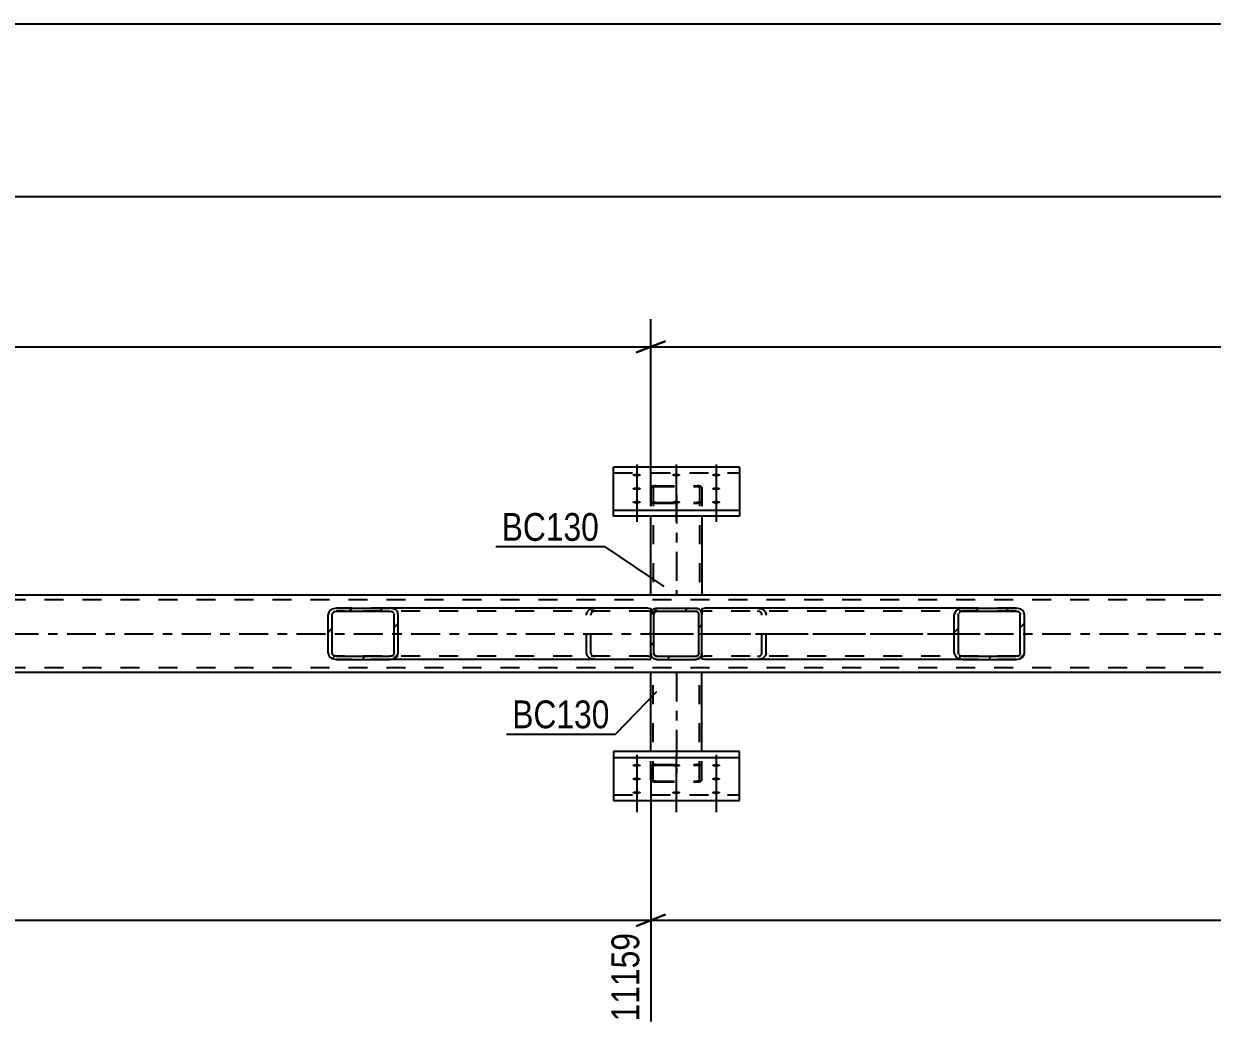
# Model space of a CAD drawing. Header units: millimetres. Extents: x 0 to 1189, y 0 to 841.
# Drawn here: x 379.7 to 502.4, y 313.6 to 417.1 of the extents above; entities that cross this region are included whole.
import ezdxf

# ---------------------------------------------------------------- set-up
doc = ezdxf.new("R2010")
doc.units = ezdxf.units.MM
doc.linetypes.add('DXK_LINE_DOT2', pattern=[3.9198, 1.9599, -1.9599])
doc.linetypes.add('DXK_LINE_DOT3', pattern=[5.9187, 2.979, -0.9799, 0.9799, -0.9799])
doc.styles.add('Arial Narrow', font='ARIALN.TTF', dxfattribs={"height": 0.2})

# ---------------------------------------------------------------- blocks, each defined once
blk = doc.blocks.new('Part-717048581-6016 - 5937')
at = {"linetype": 'Continuous'}
h = blk.add_hatch(dxfattribs=at)
h.set_pattern_fill('', scale=0.7, style=0, pattern_type=0)
h.set_pattern_definition([(45, (482.468, 351.5972), (-1.57154, 1.57154), [])])
h.paths.add_polyline_path([(482.13, 351.55), (482.47, 351.6), (482.75, 351.74), (482.94, 351.94), (483.01, 352.19), (483.01, 356.19), (482.94, 356.43), (482.75, 356.64), (482.47, 356.78), (482.13, 356.83), (476.64, 356.83), (476.3, 356.78), (476.02, 356.64), (475.83, 356.43), (475.76, 356.19), (475.76, 352.19), (475.83, 351.94), (476.02, 351.74), (476.3, 351.6), (476.64, 351.55)])
h.paths.add_polyline_path([(476.47, 351.89), (476.33, 351.96), (476.23, 352.07), (476.2, 352.19), (476.2, 356.19), (476.23, 356.31), (476.33, 356.41), (476.47, 356.48), (476.64, 356.51), (482.13, 356.51), (482.3, 356.48), (482.44, 356.41), (482.54, 356.31), (482.57, 356.19), (482.57, 352.19), (482.54, 352.07), (482.44, 351.96), (482.3, 351.89), (482.13, 351.87), (476.64, 351.87)])
at = {"color": 2, "linetype": 'Continuous'}
for p, q in [((449.71, 356.79), (449.97, 356.83)), ((449.71, 356.79), (449.71, 356.19)), ((476.64, 356.83), (449.97, 356.83)), ((475.83, 356.43), (475.76, 356.19)), ((475.76, 352.19), (475.76, 356.19)), ((476.2, 356.19), (476.23, 356.31)), ((476.2, 352.19), (476.2, 356.19)), ((476.64, 356.83), (476.3, 356.78)), ((476.47, 356.48), (476.64, 356.51)), ((476.64, 356.83), (482.13, 356.83)), ((476.64, 356.51), (482.13, 356.51)), ((482.47, 356.78), (482.13, 356.83)), ((482.13, 356.51), (482.3, 356.48)), ((482.54, 356.31), (482.57, 356.19)), ((482.57, 352.19), (482.57, 356.19)), ((483.01, 356.19), (482.94, 356.43)), ((483.01, 352.19), (483.01, 356.19)), ((449.71, 351.6), (449.71, 352.19)), ((475.76, 352.19), (475.83, 351.94)), ((476.23, 352.07), (476.2, 352.19)), ((482.57, 352.19), (482.54, 352.07)), ((482.94, 351.94), (483.01, 352.19)), ((449.71, 351.59), (449.71, 351.6)), ((449.97, 351.55), (449.71, 351.59)), ((476.64, 351.55), (449.97, 351.55)), ((476.3, 351.6), (476.64, 351.55)), ((476.64, 351.87), (476.47, 351.89)), ((476.64, 351.87), (482.13, 351.87)), ((476.64, 351.55), (482.13, 351.55)), ((482.3, 351.89), (482.13, 351.87)), ((482.13, 351.55), (482.47, 351.6))]:
    blk.add_line(p, q, dxfattribs=at)
at = {"color": 7, "linetype": 'DXK_LINE_DOT2'}
for p, q in [((449.71, 356.79), (449.71, 356.44)), ((449.8, 356.48), (449.71, 356.44)), ((449.71, 351.74), (449.71, 356.19)), ((449.97, 356.51), (449.8, 356.48)), ((482.13, 356.51), (449.97, 356.51)), ((455.46, 356.83), (455.8, 356.78)), ((455.63, 356.48), (455.46, 356.51)), ((455.9, 356.19), (455.87, 356.31)), ((455.9, 352.19), (455.9, 356.19)), ((456.27, 356.43), (456.34, 356.19)), ((456.34, 352.19), (456.34, 356.19)), ((482.13, 356.83), (476.64, 356.83)), ((455.87, 352.07), (455.9, 352.19)), ((456.34, 352.19), (456.27, 351.94)), ((449.71, 351.94), (449.8, 351.89)), ((449.8, 351.89), (449.97, 351.87)), ((482.13, 351.87), (449.97, 351.87)), ((455.46, 351.87), (455.63, 351.89)), ((455.8, 351.6), (455.46, 351.55)), ((482.13, 351.55), (476.64, 351.55))]:
    blk.add_line(p, q, dxfattribs=at)
at = {"color": 7, "linetype": 'DXK_LINE_DOT3'}
blk.add_line((445.86, 354.19), (479.39, 354.19), dxfattribs=at)
at = {"color": 7, "linetype": 'DXK_LINE_DOT2'}
for centre, radius, start, end in [((455.53, 356.1), 0.401, 32.4104, 75.4453), ((455.59, 356), 0.802, 32.4104, 75.4453), ((455.53, 352.28), 0.401, 284.5547, 327.5896), ((455.59, 352.37), 0.802, 284.5547, 327.5896)]:
    blk.add_arc(centre, radius, start, end, dxfattribs=at)
at = {"color": 2, "linetype": 'Continuous'}
for centre, radius, start, end in [((476.51, 356), 0.802, 104.5547, 147.5896), ((476.57, 356.1), 0.401, 104.5547, 147.5896), ((482.2, 356.1), 0.401, 32.4104, 75.4453), ((482.27, 356), 0.802, 32.4104, 75.4453), ((476.57, 352.28), 0.401, 212.4104, 255.4453), ((482.2, 352.28), 0.401, 284.5547, 327.5896), ((476.51, 352.37), 0.802, 212.4104, 255.4453), ((482.27, 352.37), 0.802, 284.5547, 327.5896)]:
    blk.add_arc(centre, radius, start, end, dxfattribs=at)
blk = doc.blocks.new('Part-717048581-6006 - 5937')
at = {"linetype": 'Continuous'}
h = blk.add_hatch(dxfattribs=at)
h.set_pattern_fill('', scale=0.7, style=0, pattern_type=0)
h.set_pattern_definition([(45, (449.3167, 351.5972), (-1.57154, 1.57154), [])])
h.paths.add_polyline_path([(449.07, 351.55), (449.32, 351.6), (449.52, 351.74), (449.66, 351.94), (449.71, 352.19), (449.71, 356.19), (449.66, 356.43), (449.52, 356.64), (449.32, 356.78), (449.07, 356.83), (445.07, 356.83), (444.83, 356.78), (444.62, 356.64), (444.48, 356.43), (444.43, 356.19), (444.43, 352.19), (444.48, 351.94), (444.62, 351.74), (444.83, 351.6), (445.07, 351.55)])
h.paths.add_polyline_path([(444.95, 351.89), (444.85, 351.96), (444.78, 352.07), (444.75, 352.19), (444.75, 356.19), (444.78, 356.31), (444.85, 356.41), (444.95, 356.48), (445.07, 356.51), (449.07, 356.51), (449.19, 356.48), (449.3, 356.41), (449.37, 356.31), (449.39, 356.19), (449.39, 352.19), (449.37, 352.07), (449.3, 351.96), (449.19, 351.89), (449.07, 351.87), (445.07, 351.87)])
at = {"color": 7, "linetype": 'DXK_LINE_DOT2'}
for p, q in [((444.43, 356.19), (444.48, 356.43)), ((444.43, 352.19), (444.43, 356.19)), ((444.78, 356.31), (444.75, 356.19)), ((444.75, 352.19), (444.75, 356.19)), ((444.83, 356.78), (445.07, 356.83)), ((445.07, 356.51), (444.95, 356.48)), ((445.07, 356.83), (449.07, 356.83)), ((445.07, 356.51), (449.07, 356.51)), ((449.07, 356.83), (449.32, 356.78)), ((449.19, 356.48), (449.07, 356.51)), ((449.39, 356.19), (449.37, 356.31)), ((449.39, 352.19), (449.39, 356.19)), ((449.66, 356.43), (449.71, 356.19)), ((449.71, 352.19), (449.71, 356.19)), ((444.48, 351.94), (444.43, 352.19)), ((444.75, 352.19), (444.78, 352.07)), ((449.37, 352.07), (449.39, 352.19)), ((449.71, 352.19), (449.66, 351.94)), ((445.07, 351.55), (444.83, 351.6)), ((444.95, 351.89), (445.07, 351.87)), ((445.07, 351.87), (449.07, 351.87)), ((445.07, 351.55), (449.07, 351.55)), ((449.07, 351.87), (449.19, 351.89)), ((449.32, 351.6), (449.07, 351.55))]:
    blk.add_line(p, q, dxfattribs=at)
at = {"color": 2, "linetype": 'Continuous'}
for p, q in [((444.48, 356.43), (444.43, 356.19)), ((444.43, 352.19), (444.43, 356.19)), ((444.75, 356.19), (444.78, 356.31)), ((444.75, 352.19), (444.75, 356.19)), ((445.07, 356.83), (444.83, 356.78)), ((444.95, 356.48), (445.07, 356.51)), ((445.07, 356.83), (449.07, 356.83)), ((445.07, 356.51), (449.07, 356.51)), ((449.32, 356.78), (449.07, 356.83)), ((449.07, 356.51), (449.19, 356.48)), ((449.37, 356.31), (449.39, 356.19)), ((449.39, 352.19), (449.39, 356.19)), ((449.71, 356.19), (449.66, 356.43)), ((449.71, 352.19), (449.71, 356.19)), ((444.43, 352.19), (444.48, 351.94)), ((444.78, 352.07), (444.75, 352.19)), ((449.39, 352.19), (449.37, 352.07)), ((449.66, 351.94), (449.71, 352.19)), ((444.83, 351.6), (445.07, 351.55)), ((445.07, 351.87), (444.95, 351.89)), ((445.07, 351.87), (449.07, 351.87)), ((445.07, 351.55), (449.07, 351.55)), ((449.19, 351.89), (449.07, 351.87)), ((449.07, 351.55), (449.32, 351.6))]:
    blk.add_line(p, q, dxfattribs=at)
at = {"color": 7, "linetype": 'DXK_LINE_DOT3'}
blk.add_line((447.07, 354.19), (447.07, 354.19), dxfattribs=at)
at = {"color": 7, "linetype": 'DXK_LINE_DOT2'}
for centre, radius, start, end in [((445.07, 356.19), 0.64, 112.5, 157.5), ((445.07, 356.19), 0.32, 112.5, 157.5), ((449.07, 356.19), 0.32, 22.5, 67.5), ((449.07, 356.19), 0.64, 22.5, 67.5), ((445.07, 352.19), 0.32, 202.5, 247.5), ((449.07, 352.19), 0.32, 292.5, 337.5), ((445.07, 352.19), 0.64, 202.5, 247.5), ((449.07, 352.19), 0.64, 292.5, 337.5)]:
    blk.add_arc(centre, radius, start, end, dxfattribs=at)
at = {"color": 2, "linetype": 'Continuous'}
for centre, radius, start, end in [((445.07, 356.19), 0.64, 112.5, 157.5), ((445.07, 356.19), 0.32, 112.5, 157.5), ((449.07, 356.19), 0.32, 22.5, 67.5), ((449.07, 356.19), 0.64, 22.5, 67.5), ((445.07, 352.19), 0.32, 202.5, 247.5), ((449.07, 352.19), 0.32, 292.5, 337.5), ((445.07, 352.19), 0.64, 202.5, 247.5), ((449.07, 352.19), 0.64, 292.5, 337.5)]:
    blk.add_arc(centre, radius, start, end, dxfattribs=at)
blk = doc.blocks.new('Part-717048581-5956 - 5937')
at = {"color": 7, "linetype": 'DXK_LINE_DOT2'}
for p, q in [((444.48, 369.36), (444.44, 369.3)), ((444.44, 369.3), (444.44, 366.34)), ((444.58, 369.42), (444.48, 369.36)), ((444.74, 369.45), (444.58, 369.42)), ((444.68, 369.3), (444.7, 369.33)), ((444.68, 369.3), (444.68, 358.19)), ((444.7, 369.33), (444.75, 369.36)), ((444.92, 369.46), (444.74, 369.45)), ((444.75, 369.36), (444.83, 369.38)), ((444.83, 369.38), (444.92, 369.38)), ((444.92, 369.46), (449.24, 369.46)), ((444.92, 369.38), (449.24, 369.38)), ((449.43, 369.45), (449.24, 369.46)), ((449.24, 369.38), (449.33, 369.38)), ((449.33, 369.38), (449.41, 369.36)), ((449.41, 369.36), (449.46, 369.33)), ((449.58, 369.42), (449.43, 369.45)), ((449.46, 369.33), (449.48, 369.3)), ((449.48, 369.3), (449.48, 358.19)), ((449.68, 369.36), (449.58, 369.42)), ((449.72, 369.3), (449.68, 369.36)), ((449.72, 369.3), (449.72, 366.34)), ((444.44, 367.82), (444.48, 367.76)), ((444.48, 367.76), (444.58, 367.71)), ((444.58, 367.71), (444.74, 367.67)), ((444.7, 367.79), (444.68, 367.82)), ((444.75, 367.77), (444.7, 367.79)), ((444.74, 367.67), (444.92, 367.66)), ((444.83, 367.75), (444.75, 367.77)), ((444.92, 367.74), (444.83, 367.75)), ((444.92, 367.74), (449.24, 367.74)), ((444.92, 367.66), (449.24, 367.66)), ((449.33, 367.75), (449.24, 367.74)), ((449.24, 367.66), (449.43, 367.67)), ((449.41, 367.77), (449.33, 367.75)), ((449.46, 367.79), (449.41, 367.77)), ((449.43, 367.67), (449.58, 367.71)), ((449.48, 367.82), (449.46, 367.79)), ((449.58, 367.71), (449.68, 367.76)), ((449.68, 367.76), (449.72, 367.82)), ((449.72, 358.19), (444.44, 358.19))]:
    blk.add_line(p, q, dxfattribs=at)
at = {"color": 7, "linetype": 'DXK_LINE_DOT3'}
blk.add_line((447.08, 368.56), (447.08, 358.19), dxfattribs=at)
at = {"color": 2, "linetype": 'Continuous'}
for p, q in [((444.44, 358.19), (444.44, 366.34)), ((449.72, 366.34), (449.72, 358.19))]:
    blk.add_line(p, q, dxfattribs=at)
blk = doc.blocks.new('Part-717048581-5948 - 5937')
at = {"color": 2, "linetype": 'Continuous'}
for p, q in [((453.58, 342.04), (440.58, 342.04)), ((440.58, 342.04), (440.58, 336.99)), ((440.58, 341.44), (453.58, 341.44)), ((453.58, 336.99), (453.58, 342.04)), ((440.58, 336.99), (453.58, 336.99))]:
    blk.add_line(p, q, dxfattribs=at)
at = {"color": 7, "linetype": 'DXK_LINE_DOT2'}
blk.add_line((440.58, 337.59), (453.58, 337.59), dxfattribs=at)
blk = doc.blocks.new('Part-717048581-5949 - 5937')
at = {"color": 2, "linetype": 'Continuous'}
for p, q in [((440.58, 366.34), (440.58, 371.39)), ((453.58, 371.39), (440.58, 371.39)), ((453.58, 371.39), (453.58, 366.34)), ((440.58, 366.94), (453.58, 366.94)), ((453.58, 366.34), (440.58, 366.34))]:
    blk.add_line(p, q, dxfattribs=at)
at = {"color": 7, "linetype": 'DXK_LINE_DOT2'}
blk.add_line((440.58, 370.78), (453.58, 370.78), dxfattribs=at)
blk = doc.blocks.new('Part-717048581-5990 - 5937')
at = {"linetype": 'Continuous'}
h = blk.add_hatch(dxfattribs=at)
h.set_pattern_fill('', scale=0.7, style=0, pattern_type=0)
h.set_pattern_definition([(45, (417.839, 351.5972), (-1.57154, 1.57154), [])])
h.paths.add_polyline_path([(417.5, 351.55), (417.84, 351.6), (418.12, 351.74), (418.31, 351.94), (418.38, 352.19), (418.38, 356.19), (418.31, 356.43), (418.12, 356.64), (417.84, 356.78), (417.5, 356.83), (412.01, 356.83), (411.68, 356.78), (411.39, 356.64), (411.2, 356.43), (411.13, 356.19), (411.13, 352.19), (411.2, 351.94), (411.39, 351.74), (411.68, 351.6), (412.01, 351.55)])
h.paths.add_polyline_path([(411.84, 351.89), (411.7, 351.96), (411.61, 352.07), (411.57, 352.19), (411.57, 356.19), (411.61, 356.31), (411.7, 356.41), (411.84, 356.48), (412.01, 356.51), (417.5, 356.51), (417.67, 356.48), (417.81, 356.41), (417.91, 356.31), (417.94, 356.19), (417.94, 352.19), (417.91, 352.07), (417.81, 351.96), (417.67, 351.89), (417.5, 351.87), (412.01, 351.87)])
at = {"color": 2, "linetype": 'Continuous'}
for p, q in [((411.2, 356.43), (411.13, 356.19)), ((411.13, 352.19), (411.13, 356.19)), ((411.57, 356.19), (411.61, 356.31)), ((411.57, 352.19), (411.57, 356.19)), ((412.01, 356.83), (411.68, 356.78)), ((411.84, 356.48), (412.01, 356.51)), ((412.01, 356.83), (417.5, 356.83)), ((412.01, 356.51), (417.5, 356.51)), ((444.17, 356.83), (417.5, 356.83)), ((417.84, 356.78), (417.5, 356.83)), ((417.5, 356.51), (417.67, 356.48)), ((417.91, 356.31), (417.94, 356.19)), ((417.94, 352.19), (417.94, 356.19)), ((418.38, 356.19), (418.31, 356.43)), ((418.38, 352.19), (418.38, 356.19)), ((444.17, 356.83), (444.43, 356.79)), ((444.43, 356.79), (444.43, 356.78)), ((444.43, 356.78), (444.43, 356.64)), ((444.43, 356.64), (444.43, 356.19)), ((411.13, 352.19), (411.2, 351.94)), ((411.61, 352.07), (411.57, 352.19)), ((417.94, 352.19), (417.91, 352.07)), ((418.31, 351.94), (418.38, 352.19)), ((444.43, 351.59), (444.43, 352.19)), ((411.68, 351.6), (412.01, 351.55)), ((412.01, 351.87), (411.84, 351.89)), ((412.01, 351.87), (417.5, 351.87)), ((412.01, 351.55), (417.5, 351.55)), ((417.67, 351.89), (417.5, 351.87)), ((417.5, 351.55), (417.84, 351.6)), ((444.17, 351.55), (417.5, 351.55)), ((444.17, 351.55), (444.43, 351.59))]:
    blk.add_line(p, q, dxfattribs=at)
at = {"color": 7, "linetype": 'DXK_LINE_DOT2'}
for p, q in [((417.5, 356.83), (412.01, 356.83)), ((444.17, 356.51), (412.01, 356.51)), ((437.81, 356.19), (437.87, 356.43)), ((437.81, 352.19), (437.81, 356.19)), ((438.28, 356.31), (438.24, 356.19)), ((438.24, 352.19), (438.24, 356.19)), ((438.35, 356.78), (438.68, 356.83)), ((438.68, 356.51), (438.52, 356.48)), ((444.34, 356.48), (444.17, 356.51)), ((444.43, 356.44), (444.34, 356.48)), ((444.43, 356.64), (444.43, 356.44)), ((444.43, 352.19), (444.43, 356.43)), ((437.87, 351.94), (437.81, 352.19)), ((438.24, 352.19), (438.28, 352.07)), ((444.17, 351.87), (412.01, 351.87)), ((417.5, 351.55), (412.01, 351.55)), ((438.68, 351.55), (438.35, 351.6)), ((438.52, 351.89), (438.68, 351.87)), ((444.17, 351.87), (444.34, 351.89)), ((444.34, 351.89), (444.43, 351.94))]:
    blk.add_line(p, q, dxfattribs=at)
at = {"color": 2, "linetype": 'Continuous'}
for centre, radius, start, end in [((411.88, 356), 0.802, 104.5547, 147.5896), ((411.94, 356.1), 0.401, 104.5547, 147.5896), ((417.57, 356.1), 0.401, 32.4104, 75.4453), ((417.64, 356), 0.802, 32.4104, 75.4453), ((411.94, 352.28), 0.401, 212.4104, 255.4453), ((417.57, 352.28), 0.401, 284.5547, 327.5896), ((411.88, 352.37), 0.802, 212.4104, 255.4453), ((417.64, 352.37), 0.802, 284.5547, 327.5896)]:
    blk.add_arc(centre, radius, start, end, dxfattribs=at)
at = {"color": 7, "linetype": 'DXK_LINE_DOT2'}
for centre, radius, start, end in [((438.55, 356), 0.802, 104.5547, 147.5896), ((438.62, 356.1), 0.401, 104.5547, 147.5896), ((438.62, 352.28), 0.401, 212.4104, 255.4453), ((438.55, 352.37), 0.802, 212.4104, 255.4453)]:
    blk.add_arc(centre, radius, start, end, dxfattribs=at)
blk = doc.blocks.new('Part-717048581-6056 - 5937')
at = {"color": 2, "linetype": 'Continuous'}
for p, q in [((661.27, 358.19), (76.43, 358.19)), ((661.27, 350.19), (76.43, 350.19))]:
    blk.add_line(p, q, dxfattribs=at)
at = {"color": 7, "linetype": 'DXK_LINE_DOT2'}
for p, q in [((666.07, 357.71), (76.43, 357.71)), ((666.07, 350.67), (76.43, 350.67))]:
    blk.add_line(p, q, dxfattribs=at)
at = {"color": 7, "linetype": 'DXK_LINE_DOT3'}
blk.add_line((76.43, 354.19), (666.07, 354.19), dxfattribs=at)
blk = doc.blocks.new('Part-717048581-6004 - 5937')
at = {"color": 2, "linetype": 'Continuous'}
for p, q in [((444.44, 342.04), (444.44, 350.19)), ((449.72, 342.04), (449.72, 350.19))]:
    blk.add_line(p, q, dxfattribs=at)
at = {"color": 7, "linetype": 'DXK_LINE_DOT2'}
for p, q in [((449.72, 350.19), (444.44, 350.19)), ((444.68, 339.08), (444.68, 350.19)), ((449.48, 339.08), (449.48, 350.19)), ((444.44, 339.08), (444.44, 342.04)), ((449.72, 339.08), (449.72, 342.04)), ((444.48, 340.62), (444.44, 340.55)), ((444.58, 340.67), (444.48, 340.62)), ((444.74, 340.71), (444.58, 340.67)), ((444.68, 340.55), (444.7, 340.59)), ((444.7, 340.59), (444.75, 340.61)), ((444.92, 340.72), (444.74, 340.71)), ((444.75, 340.61), (444.83, 340.63)), ((444.83, 340.63), (444.92, 340.64)), ((444.92, 340.72), (449.24, 340.72)), ((444.92, 340.64), (449.24, 340.64)), ((449.43, 340.71), (449.24, 340.72)), ((449.24, 340.64), (449.33, 340.63)), ((449.33, 340.63), (449.41, 340.61)), ((449.41, 340.61), (449.46, 340.59)), ((449.58, 340.67), (449.43, 340.71)), ((449.46, 340.59), (449.48, 340.55)), ((449.68, 340.62), (449.58, 340.67)), ((449.72, 340.55), (449.68, 340.62)), ((444.44, 339.08), (444.48, 339.01)), ((444.48, 339.01), (444.58, 338.96)), ((444.58, 338.96), (444.74, 338.92)), ((444.7, 339.04), (444.68, 339.08)), ((444.75, 339.02), (444.7, 339.04)), ((444.74, 338.92), (444.92, 338.91)), ((444.83, 339), (444.75, 339.02)), ((444.92, 338.99), (444.83, 339)), ((444.92, 338.99), (449.24, 338.99)), ((444.92, 338.91), (449.24, 338.91)), ((449.33, 339), (449.24, 338.99)), ((449.24, 338.91), (449.43, 338.92)), ((449.41, 339.02), (449.33, 339)), ((449.46, 339.04), (449.41, 339.02)), ((449.43, 338.92), (449.58, 338.96)), ((449.48, 339.08), (449.46, 339.04)), ((449.58, 338.96), (449.68, 339.01)), ((449.68, 339.01), (449.72, 339.08))]:
    blk.add_line(p, q, dxfattribs=at)
at = {"color": 7, "linetype": 'DXK_LINE_DOT3'}
blk.add_line((447.08, 350.19), (447.08, 339.82), dxfattribs=at)
blk = doc.blocks.new('Bolt-717048581-6098 - 5937')
at = {"linetype": 'Continuous'}
for points in [[(442.98, 340.77), (443.07, 340.76), (443.16, 340.75), (443.24, 340.74), (443.31, 340.72), (443.36, 340.69), (443.4, 340.66), (443.42, 340.63), (443.42, 340.6), (443.4, 340.57), (443.36, 340.54), (443.31, 340.52), (443.24, 340.49), (443.16, 340.48), (443.07, 340.47), (442.98, 340.47), (442.89, 340.47), (442.8, 340.48), (442.72, 340.49), (442.65, 340.52), (442.6, 340.54), (442.56, 340.57), (442.54, 340.6), (442.54, 340.63), (442.56, 340.66), (442.6, 340.69), (442.65, 340.72), (442.72, 340.74), (442.8, 340.75), (442.89, 340.76)], [(447.06, 340.77), (447.15, 340.76), (447.24, 340.75), (447.32, 340.74), (447.39, 340.72), (447.44, 340.69), (447.48, 340.66), (447.5, 340.63), (447.5, 340.6), (447.48, 340.57), (447.44, 340.54), (447.39, 340.52), (447.32, 340.49), (447.24, 340.48), (447.15, 340.47), (447.06, 340.47), (446.97, 340.47), (446.88, 340.48), (446.8, 340.49), (446.73, 340.52), (446.68, 340.54), (446.64, 340.57), (446.62, 340.6), (446.62, 340.63), (446.64, 340.66), (446.68, 340.69), (446.73, 340.72), (446.8, 340.74), (446.88, 340.75), (446.97, 340.76)], [(451.18, 340.77), (451.27, 340.76), (451.36, 340.75), (451.44, 340.74), (451.51, 340.72), (451.56, 340.69), (451.6, 340.66), (451.62, 340.63), (451.62, 340.6), (451.6, 340.57), (451.56, 340.54), (451.51, 340.52), (451.44, 340.49), (451.36, 340.48), (451.27, 340.47), (451.18, 340.47), (451.09, 340.47), (451, 340.48), (450.92, 340.49), (450.85, 340.52), (450.8, 340.54), (450.76, 340.57), (450.74, 340.6), (450.74, 340.63), (450.76, 340.66), (450.8, 340.69), (450.85, 340.72), (450.92, 340.74), (451, 340.75), (451.09, 340.76)], [(442.98, 339.37), (443.07, 339.37), (443.16, 339.36), (443.24, 339.34), (443.31, 339.32), (443.36, 339.3), (443.4, 339.27), (443.42, 339.24), (443.42, 339.2), (443.4, 339.17), (443.36, 339.15), (443.31, 339.12), (443.24, 339.1), (443.16, 339.08), (443.07, 339.07), (442.98, 339.07), (442.89, 339.07), (442.8, 339.08), (442.72, 339.1), (442.65, 339.12), (442.6, 339.15), (442.56, 339.17), (442.54, 339.2), (442.54, 339.24), (442.56, 339.27), (442.6, 339.3), (442.65, 339.32), (442.72, 339.34), (442.8, 339.36), (442.89, 339.37)], [(451.18, 339.37), (451.27, 339.37), (451.36, 339.36), (451.44, 339.34), (451.51, 339.32), (451.56, 339.3), (451.6, 339.27), (451.62, 339.24), (451.62, 339.2), (451.6, 339.17), (451.56, 339.15), (451.51, 339.12), (451.44, 339.1), (451.36, 339.08), (451.27, 339.07), (451.18, 339.07), (451.09, 339.07), (451, 339.08), (450.92, 339.1), (450.85, 339.12), (450.8, 339.15), (450.76, 339.17), (450.74, 339.2), (450.74, 339.24), (450.76, 339.27), (450.8, 339.3), (450.85, 339.32), (450.92, 339.34), (451, 339.36), (451.09, 339.37)], [(442.98, 337.96), (443.07, 337.96), (443.16, 337.95), (443.24, 337.93), (443.31, 337.91), (443.36, 337.89), (443.4, 337.86), (443.42, 337.83), (443.42, 337.8), (443.4, 337.76), (443.36, 337.74), (443.31, 337.71), (443.24, 337.69), (443.16, 337.67), (443.07, 337.66), (442.98, 337.66), (442.89, 337.66), (442.8, 337.67), (442.72, 337.69), (442.65, 337.71), (442.6, 337.74), (442.56, 337.76), (442.54, 337.8), (442.54, 337.83), (442.56, 337.86), (442.6, 337.89), (442.65, 337.91), (442.72, 337.93), (442.8, 337.95), (442.89, 337.96)], [(447.06, 337.96), (447.15, 337.96), (447.24, 337.95), (447.32, 337.93), (447.39, 337.91), (447.44, 337.89), (447.48, 337.86), (447.5, 337.83), (447.5, 337.8), (447.48, 337.76), (447.44, 337.74), (447.39, 337.71), (447.32, 337.69), (447.24, 337.67), (447.15, 337.66), (447.06, 337.66), (446.97, 337.66), (446.88, 337.67), (446.8, 337.69), (446.73, 337.71), (446.68, 337.74), (446.64, 337.76), (446.62, 337.8), (446.62, 337.83), (446.64, 337.86), (446.68, 337.89), (446.73, 337.91), (446.8, 337.93), (446.88, 337.95), (446.97, 337.96)], [(451.18, 337.96), (451.27, 337.96), (451.36, 337.95), (451.44, 337.93), (451.51, 337.91), (451.56, 337.89), (451.6, 337.86), (451.62, 337.83), (451.62, 337.8), (451.6, 337.76), (451.56, 337.74), (451.51, 337.71), (451.44, 337.69), (451.36, 337.67), (451.27, 337.66), (451.18, 337.66), (451.09, 337.66), (451, 337.67), (450.92, 337.69), (450.85, 337.71), (450.8, 337.74), (450.76, 337.76), (450.74, 337.8), (450.74, 337.83), (450.76, 337.86), (450.8, 337.89), (450.85, 337.91), (450.92, 337.93), (451, 337.95), (451.09, 337.96)]]:
    blk.add_hatch(color=1, dxfattribs=at).paths.add_polyline_path(points)
at = {"color": 1, "linetype": 'Continuous'}
for p, q in [((442.98, 341.71), (442.98, 338.59)), ((447.06, 341.71), (447.06, 338.59)), ((451.18, 341.71), (451.18, 338.59)), ((442.98, 340.31), (442.98, 337.19)), ((451.18, 340.31), (451.18, 337.19)), ((442.98, 338.9), (442.98, 335.78)), ((447.06, 338.9), (447.06, 335.78)), ((451.18, 338.9), (451.18, 335.78))]:
    blk.add_line(p, q, dxfattribs=at)
blk = doc.blocks.new('Bolt-717048581-6099 - 5937')
at = {"linetype": 'Continuous'}
for points in [[(442.98, 370.42), (442.89, 370.42), (442.8, 370.43), (442.72, 370.44), (442.65, 370.46), (442.6, 370.49), (442.56, 370.52), (442.54, 370.55), (442.54, 370.58), (442.56, 370.61), (442.6, 370.64), (442.65, 370.67), (442.72, 370.69), (442.8, 370.7), (442.89, 370.71), (442.98, 370.72), (443.07, 370.71), (443.16, 370.7), (443.24, 370.69), (443.31, 370.67), (443.36, 370.64), (443.4, 370.61), (443.42, 370.58), (443.42, 370.55), (443.4, 370.52), (443.36, 370.49), (443.31, 370.46), (443.24, 370.44), (443.16, 370.43), (443.07, 370.42)], [(447.06, 370.42), (446.97, 370.42), (446.88, 370.43), (446.8, 370.44), (446.73, 370.46), (446.68, 370.49), (446.64, 370.52), (446.62, 370.55), (446.62, 370.58), (446.64, 370.61), (446.68, 370.64), (446.73, 370.67), (446.8, 370.69), (446.88, 370.7), (446.97, 370.71), (447.06, 370.72), (447.15, 370.71), (447.24, 370.7), (447.32, 370.69), (447.39, 370.67), (447.44, 370.64), (447.48, 370.61), (447.5, 370.58), (447.5, 370.55), (447.48, 370.52), (447.44, 370.49), (447.39, 370.46), (447.32, 370.44), (447.24, 370.43), (447.15, 370.42)], [(451.18, 370.42), (451.09, 370.42), (451, 370.43), (450.92, 370.44), (450.85, 370.46), (450.8, 370.49), (450.76, 370.52), (450.74, 370.55), (450.74, 370.58), (450.76, 370.61), (450.8, 370.64), (450.85, 370.67), (450.92, 370.69), (451, 370.7), (451.09, 370.71), (451.18, 370.72), (451.27, 370.71), (451.36, 370.7), (451.44, 370.69), (451.51, 370.67), (451.56, 370.64), (451.6, 370.61), (451.62, 370.58), (451.62, 370.55), (451.6, 370.52), (451.56, 370.49), (451.51, 370.46), (451.44, 370.44), (451.36, 370.43), (451.27, 370.42)], [(442.98, 369.01), (442.89, 369.01), (442.8, 369.02), (442.72, 369.03), (442.65, 369.06), (442.6, 369.08), (442.56, 369.11), (442.54, 369.14), (442.54, 369.17), (442.56, 369.2), (442.6, 369.23), (442.65, 369.26), (442.72, 369.28), (442.8, 369.29), (442.89, 369.3), (442.98, 369.31), (443.07, 369.3), (443.16, 369.29), (443.24, 369.28), (443.31, 369.26), (443.36, 369.23), (443.4, 369.2), (443.42, 369.17), (443.42, 369.14), (443.4, 369.11), (443.36, 369.08), (443.31, 369.06), (443.24, 369.03), (443.16, 369.02), (443.07, 369.01)], [(451.18, 369.01), (451.09, 369.01), (451, 369.02), (450.92, 369.03), (450.85, 369.06), (450.8, 369.08), (450.76, 369.11), (450.74, 369.14), (450.74, 369.17), (450.76, 369.2), (450.8, 369.23), (450.85, 369.26), (450.92, 369.28), (451, 369.29), (451.09, 369.3), (451.18, 369.31), (451.27, 369.3), (451.36, 369.29), (451.44, 369.28), (451.51, 369.26), (451.56, 369.23), (451.6, 369.2), (451.62, 369.17), (451.62, 369.14), (451.6, 369.11), (451.56, 369.08), (451.51, 369.06), (451.44, 369.03), (451.36, 369.02), (451.27, 369.01)], [(442.98, 367.61), (442.89, 367.61), (442.8, 367.62), (442.72, 367.64), (442.65, 367.66), (442.6, 367.69), (442.56, 367.71), (442.54, 367.75), (442.54, 367.78), (442.56, 367.81), (442.6, 367.84), (442.65, 367.86), (442.72, 367.88), (442.8, 367.9), (442.89, 367.91), (442.98, 367.91), (443.07, 367.91), (443.16, 367.9), (443.24, 367.88), (443.31, 367.86), (443.36, 367.84), (443.4, 367.81), (443.42, 367.78), (443.42, 367.75), (443.4, 367.71), (443.36, 367.69), (443.31, 367.66), (443.24, 367.64), (443.16, 367.62), (443.07, 367.61)], [(447.06, 367.61), (446.97, 367.61), (446.88, 367.62), (446.8, 367.64), (446.73, 367.66), (446.68, 367.69), (446.64, 367.71), (446.62, 367.75), (446.62, 367.78), (446.64, 367.81), (446.68, 367.84), (446.73, 367.86), (446.8, 367.88), (446.88, 367.9), (446.97, 367.91), (447.06, 367.91), (447.15, 367.91), (447.24, 367.9), (447.32, 367.88), (447.39, 367.86), (447.44, 367.84), (447.48, 367.81), (447.5, 367.78), (447.5, 367.75), (447.48, 367.71), (447.44, 367.69), (447.39, 367.66), (447.32, 367.64), (447.24, 367.62), (447.15, 367.61)], [(451.18, 367.61), (451.09, 367.61), (451, 367.62), (450.92, 367.64), (450.85, 367.66), (450.8, 367.69), (450.76, 367.71), (450.74, 367.75), (450.74, 367.78), (450.76, 367.81), (450.8, 367.84), (450.85, 367.86), (450.92, 367.88), (451, 367.9), (451.09, 367.91), (451.18, 367.91), (451.27, 367.91), (451.36, 367.9), (451.44, 367.88), (451.51, 367.86), (451.56, 367.84), (451.6, 367.81), (451.62, 367.78), (451.62, 367.75), (451.6, 367.71), (451.56, 367.69), (451.51, 367.66), (451.44, 367.64), (451.36, 367.62), (451.27, 367.61)]]:
    blk.add_hatch(color=1, dxfattribs=at).paths.add_polyline_path(points)
at = {"color": 1, "linetype": 'Continuous'}
for p, q in [((442.98, 371.66), (442.98, 368.54)), ((447.06, 371.66), (447.06, 368.54)), ((451.18, 371.66), (451.18, 368.54)), ((442.98, 370.25), (442.98, 367.13)), ((451.18, 370.25), (451.18, 367.13)), ((442.98, 368.85), (442.98, 365.73)), ((447.06, 368.85), (447.06, 365.73)), ((451.18, 368.85), (451.18, 365.73))]:
    blk.add_line(p, q, dxfattribs=at)
blk = doc.blocks.new('StraightDimension-717048581-6169 - 5937')
at = {"color": 7, "linetype": 'Continuous'}
for p, q in [((666.07, 344.39), (666.07, 314.21)), ((444.44, 340.44), (444.44, 314.21)), ((445.94, 325.25), (442.94, 324.05)), ((664.57, 324.05), (667.57, 325.25)), ((444.44, 324.65), (666.07, 324.65))]:
    blk.add_line(p, q, dxfattribs=at)
at = {"color": 0}
blk.add_wipeout([(559.51, 325.4), (559.51, 329.6), (551, 329.6), (551, 325.4)], dxfattribs=at)
at = {"color": 3, "style": 'Arial Narrow'}
blk.add_text('5541', height=2.863, dxfattribs=at).set_placement((551.6, 326))
at = {"color": 0, "linetype": 'Continuous'}
blk.add_wipeout([(665.47, 323.95), (661.27, 323.95), (661.27, 313.61), (665.47, 313.61)], dxfattribs=at)
at = {"color": 3, "linetype": 'Continuous', "style": 'Arial Narrow'}
blk.add_text('16700', height=2.863, rotation=90.0002, dxfattribs=at).set_placement((664.87, 314.21))
blk = doc.blocks.new('StraightDimension-717048581-6127 - 5937')
at = {"color": 7, "linetype": 'Continuous'}
blk.add_line((62.53, 417.11), (666.07, 417.11), dxfattribs=at)
blk = doc.blocks.new('StraightDimension-717048581-6157 - 5937')
at = {"color": 7, "linetype": 'Continuous'}
for p, q in [((444.44, 340.44), (444.44, 314.21)), ((204.44, 339.55), (204.44, 316.04)), ((205.94, 325.25), (202.94, 324.05)), ((442.94, 324.05), (445.94, 325.25)), ((204.44, 324.65), (444.44, 324.65))]:
    blk.add_line(p, q, dxfattribs=at)
at = {"color": 0}
blk.add_wipeout([(328.7, 325.4), (328.7, 329.6), (320.19, 329.6), (320.19, 325.4)], dxfattribs=at)
at = {"color": 3, "style": 'Arial Narrow'}
blk.add_text('6000', height=2.863, dxfattribs=at).set_placement((320.79, 326))
at = {"color": 0, "linetype": 'Continuous'}
blk.add_wipeout([(443.84, 323.95), (439.64, 323.95), (439.64, 313.61), (443.84, 313.61)], dxfattribs=at)
at = {"color": 3, "linetype": 'Continuous', "style": 'Arial Narrow'}
blk.add_text('11159', height=2.863, rotation=90.0002, dxfattribs=at).set_placement((443.24, 314.21))
blk = doc.blocks.new('StraightDimension-717048581-8628 - 5937')
at = {"color": 7, "linetype": 'Continuous'}
blk.add_line((63.53, 399.29), (666.07, 399.29), dxfattribs=at)
blk = doc.blocks.new('StraightDimension-717048581-10368 - 5937')
at = {"color": 7, "linetype": 'Continuous'}
for p, q in [((444.44, 367.34), (444.44, 386.64)), ((666.07, 359.19), (666.07, 386.64)), ((445.94, 384.39), (442.94, 383.19)), ((664.57, 383.19), (667.57, 384.39)), ((444.44, 383.79), (666.07, 383.79))]:
    blk.add_line(p, q, dxfattribs=at)
at = {"color": 0}
blk.add_wipeout([(559.51, 384.54), (559.51, 388.74), (551, 388.74), (551, 384.54)], dxfattribs=at)
at = {"color": 3, "style": 'Arial Narrow'}
blk.add_text('5541', height=2.863, dxfattribs=at).set_placement((551.6, 385.14))
blk = doc.blocks.new('StraightDimension-717048581-10369 - 5937')
at = {"color": 7, "linetype": 'Continuous'}
for p, q in [((204.44, 367.34), (204.44, 386.64)), ((444.44, 367.34), (444.44, 386.64)), ((205.94, 384.39), (202.94, 383.19)), ((442.94, 383.19), (445.94, 384.39)), ((204.44, 383.79), (444.44, 383.79))]:
    blk.add_line(p, q, dxfattribs=at)
at = {"color": 0}
blk.add_wipeout([(328.7, 384.54), (328.7, 388.74), (320.19, 388.74), (320.19, 384.54)], dxfattribs=at)
at = {"color": 3, "style": 'Arial Narrow'}
blk.add_text('6000', height=2.863, dxfattribs=at).set_placement((320.79, 385.14))
blk = doc.blocks.new('Mark-717048581-5952 - 5937')
at = {"color": 0}
blk.add_wipeout([(439.1, 363.78), (439.1, 366.78), (429.05, 366.78), (429.05, 363.78)], dxfattribs=at)
blk.add_wipeout([(439.1, 363.78), (439.1, 366.78), (429.05, 366.78), (429.05, 363.78)], dxfattribs=at)
at = {"color": 30, "linetype": 'Continuous'}
for p in [(428.45, 363.18), (445.81, 359.07)]:
    blk.add_line(p, (439.7, 363.18), dxfattribs=at)
at = {"color": 3, "style": 'Arial Narrow'}
blk.add_text('BC130', height=2.863, dxfattribs=at).set_placement((429.05, 363.78))
blk = doc.blocks.new('Mark-717048581-6000 - 5937')
at = {"color": 0}
blk.add_wipeout([(440.19, 344.45), (440.19, 347.45), (430.14, 347.45), (430.14, 344.45)], dxfattribs=at)
blk.add_wipeout([(440.19, 344.45), (440.19, 347.45), (430.14, 347.45), (430.14, 344.45)], dxfattribs=at)
at = {"color": 30, "linetype": 'Continuous'}
for p in [(445.01, 348.21), (429.54, 343.85)]:
    blk.add_line(p, (440.79, 343.85), dxfattribs=at)
at = {"color": 3, "style": 'Arial Narrow'}
blk.add_text('BC130', height=2.863, dxfattribs=at).set_placement((430.14, 344.45))

msp = doc.modelspace()

# ---------------------------------------------------------------- block references
for name in ['Bolt-717048581-6099 - 5937', 'Part-717048581-5949 - 5937', 'Part-717048581-5956 - 5937', 'Part-717048581-6056 - 5937', 'Part-717048581-5990 - 5937', 'Part-717048581-6006 - 5937', 'Part-717048581-6016 - 5937', 'Part-717048581-6004 - 5937', 'Part-717048581-5948 - 5937', 'Bolt-717048581-6098 - 5937']:
    msp.add_blockref(name, (0, 0))

# ---------------------------------------------------------------- next in the draw order: block references
for name in ['StraightDimension-717048581-6127 - 5937', 'StraightDimension-717048581-6169 - 5937']:
    msp.add_blockref(name, (0, 0))

# ---------------------------------------------------------------- next in the draw order: block references
for name in ['StraightDimension-717048581-8628 - 5937', 'Mark-717048581-6000 - 5937', 'StraightDimension-717048581-6157 - 5937']:
    msp.add_blockref(name, (0, 0))

# ---------------------------------------------------------------- next in the draw order: block references
msp.add_blockref('StraightDimension-717048581-10368 - 5937', (0, 0))

# ---------------------------------------------------------------- next in the draw order: block references
msp.add_blockref('StraightDimension-717048581-10369 - 5937', (0, 0))

# ---------------------------------------------------------------- next in the draw order: block references
msp.add_blockref('Mark-717048581-5952 - 5937', (0, 0))

doc.saveas('drawing.dxf')
